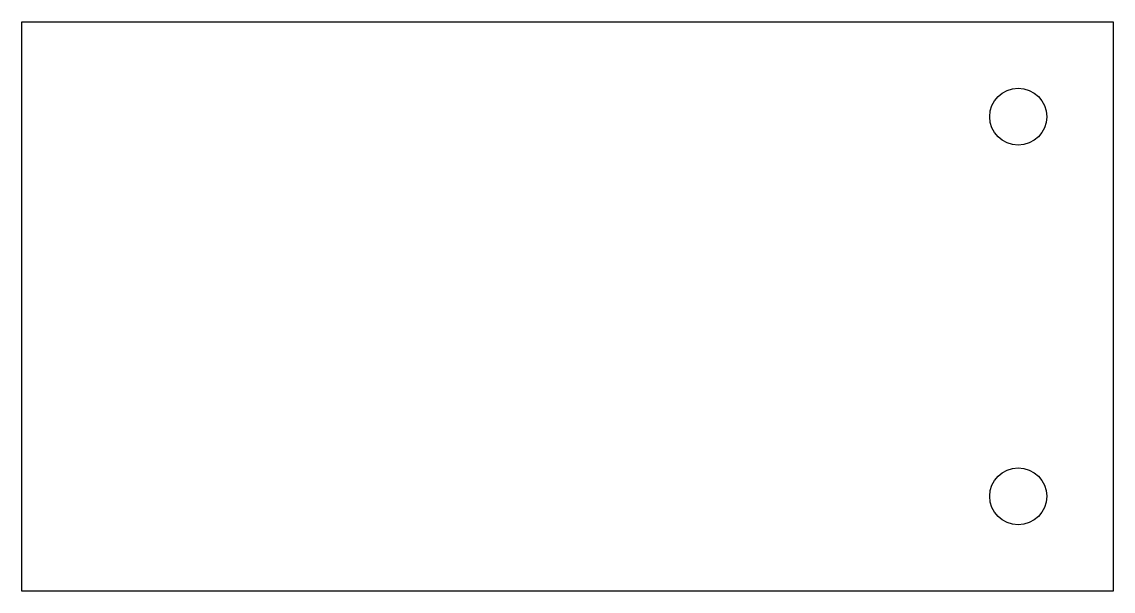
# Model space of a CAD drawing. Header units: millimetres. Extents: x -47 to 68, y -5 to 55.
import ezdxf

# ---------------------------------------------------------------- set-up
doc = ezdxf.new("R2010")
doc.units = ezdxf.units.MM

msp = doc.modelspace()

# ---------------------------------------------------------------- linework, layer by layer
at = {"color": 7, "linetype": 'Continuous', "lineweight": 25}
for p, q in [((-47.4, 55), (67.5, 55)), ((-47.4, -5), (-47.4, 55)), ((67.5, 55), (67.5, -5)), ((67.5, -5), (-47.4, -5))]:
    msp.add_line(p, q, dxfattribs=at)
for centre in [(57.5, 45), (57.5, 5)]:
    msp.add_circle(centre, 3, dxfattribs=at)

doc.saveas('drawing.dxf')
